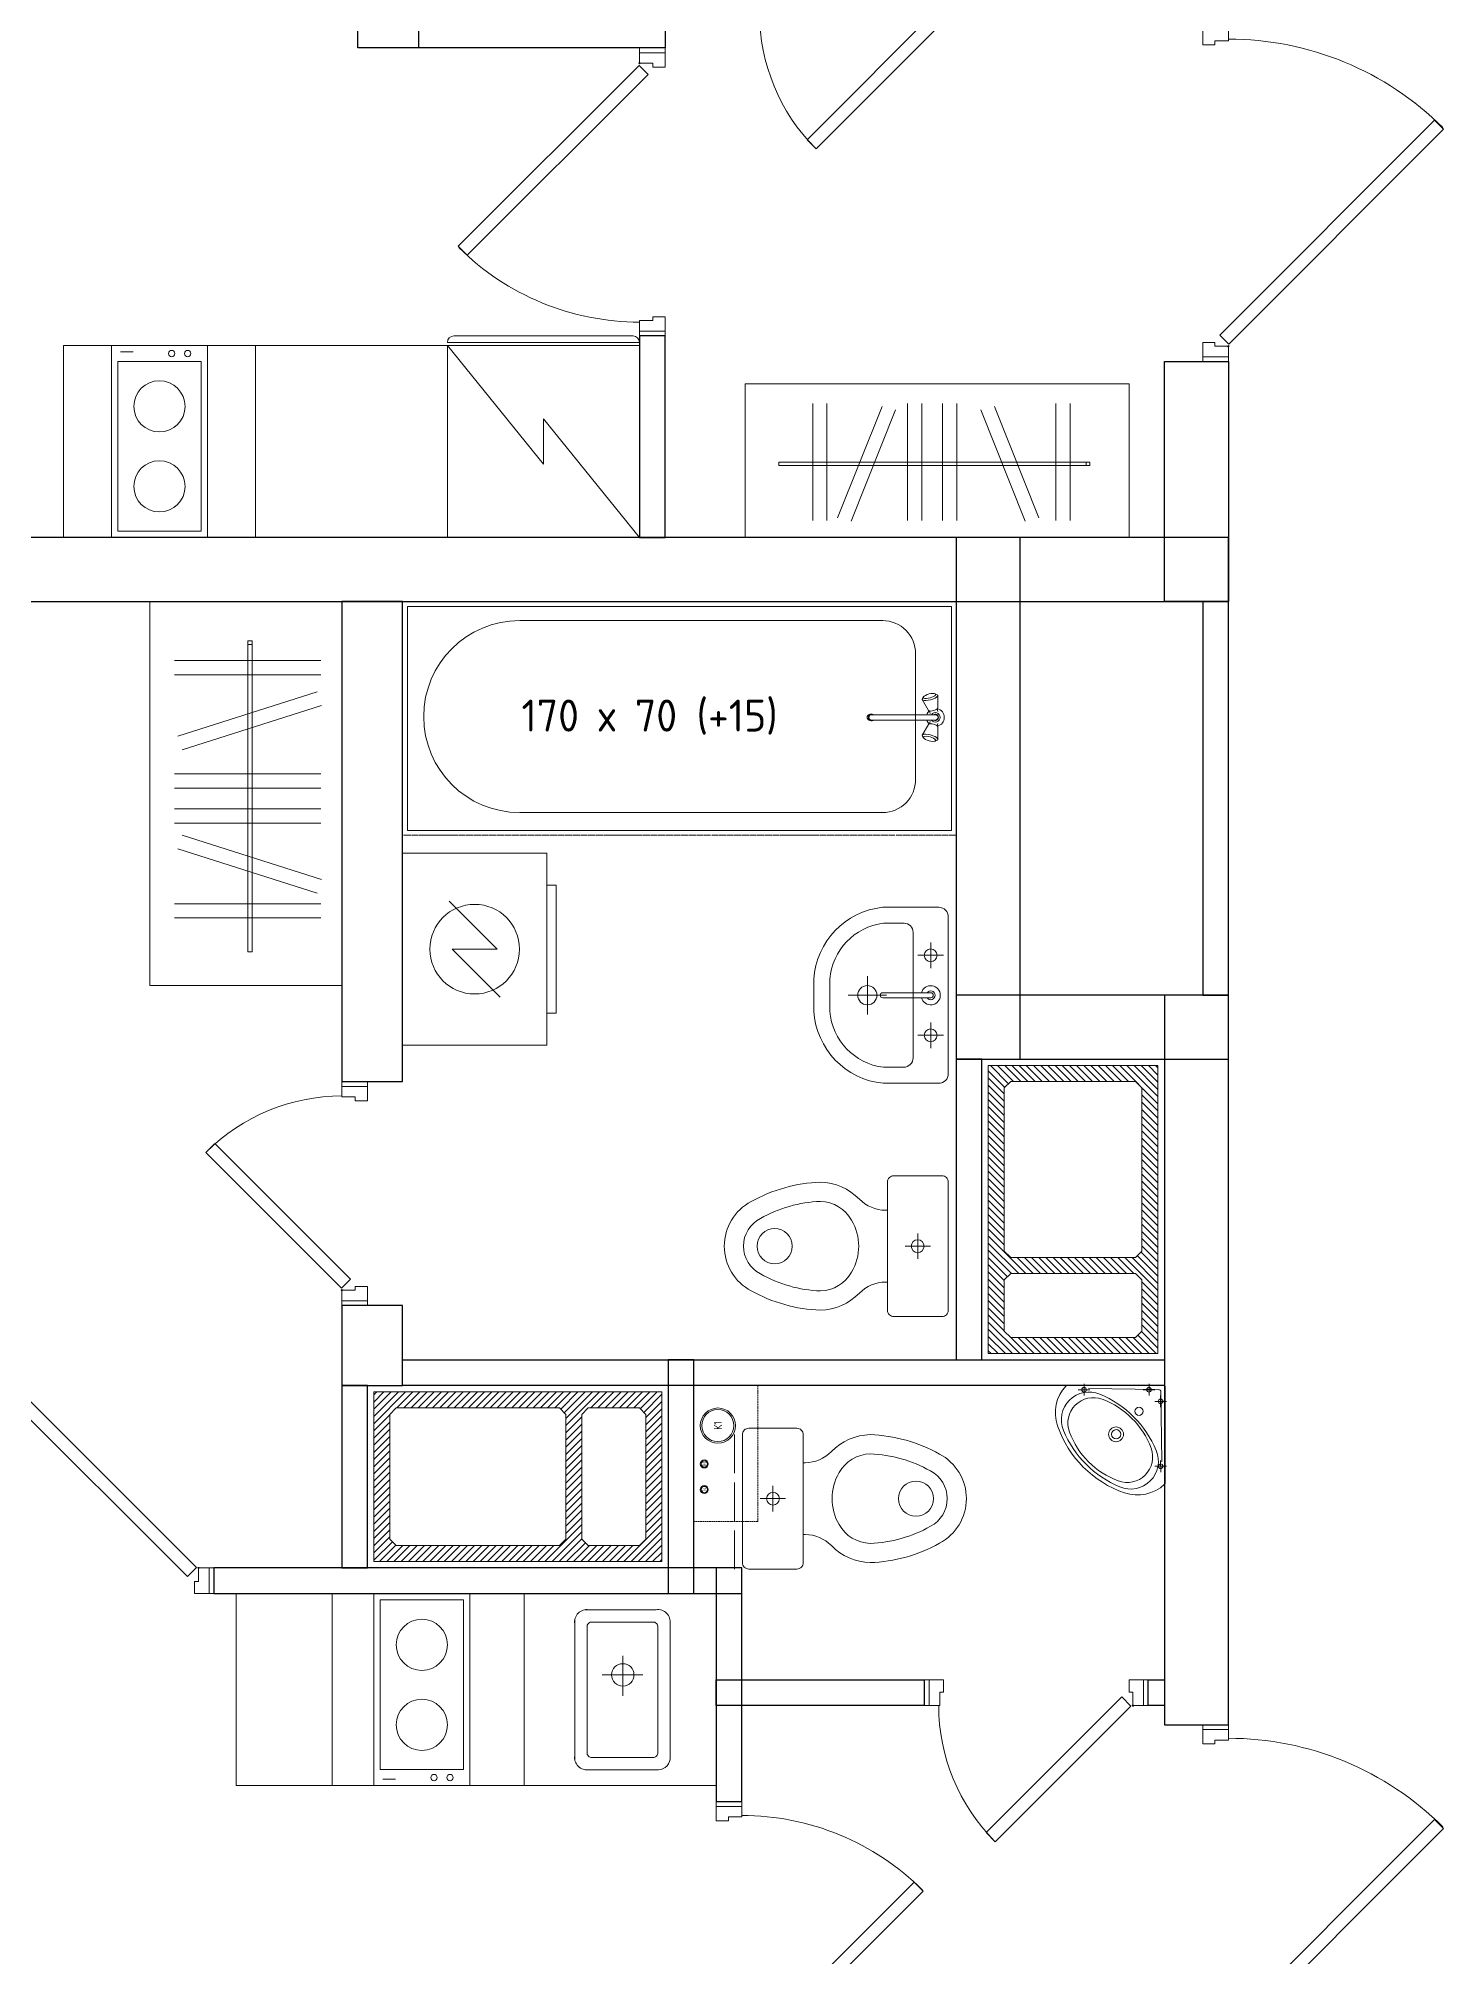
# Model space of a CAD drawing. Header units: millimetres. Extents: x 0 to 145404, y 0 to 194550.
# Drawn here: x 34607 to 38998, y 69912 to 75906 of the extents above; entities that cross this region are included whole.
import ezdxf
from ezdxf.enums import TextEntityAlignment as Align

# ---------------------------------------------------------------- set-up
doc = ezdxf.new("R2010")
doc.units = ezdxf.units.MM
for name, pattern in [('200_ШТРИХ', [320, 200, -120]), ('ACAD_ISO02W100', [15, 12, -3]), ('DASHED', [7, 5, -2, 0]), ('ГОСТ 2.303 5', [24, 20, -1.5, 1, -1.5])]:
    doc.linetypes.add(name, pattern=pattern)
for name, color, linetype, lineweight in [('АР - Вентблок', 36, 'Continuous', 9), ('АР - ВК', 126, 'Continuous', 13), ('АР - Двери', 126, 'Continuous', 9), ('АР - Монолит', 56, 'Continuous', 30), ('АР - Обор. - Холодильник', 42, 'Continuous', 9), ('АР - Оборуд', 252, 'Continuous', 0), ('АР - Перегородки 190', 54, 'Continuous', 30), ('АР - Перегородки 80', 32, 'Continuous', 30), ('АР - Сантехника', 150, 'Continuous', 9)]:
    doc.layers.add(name, color=color, linetype=linetype, lineweight=lineweight)
doc.layers.add('АР - мебель', color=7, linetype='Continuous', lineweight=9, true_color=0x787878)
doc.styles.add('GOST 2.304', font='CS_Gost2304.shx', dxfattribs={"oblique": 15})
doc.styles.add('GOST-2.304_Type-B', font='GOST Common.ttf')
doc.styles.add('ГОСТ 2.304', font='CS_Gost2304.shx')

# ---------------------------------------------------------------- blocks, each defined once
blk = doc.blocks.new('*U72')
at = {"ltscale": 100}
for p, q in [((-685, -37.5), (-685, 42.5)), ((-685, 42.5), (-640, 42.5)), ((-640, 4.5), (-652, 4.5)), ((-652, 4.5), (-652, -37.5)), ((-640, 42.5), (-640, 4.5)), ((-15, 42.5), (-60, 42.5)), ((-60, 42.5), (-60, 4.5)), ((-60, 4.5), (-48, 4.5)), ((-48, 4.5), (-48, -35.5)), ((-15, -37.5), (-15, 42.5)), ((-652, -37.5), (-685, -37.5)), ((-46, -37.5), (-15, -37.5))]:
    blk.add_line(p, q, dxfattribs=at)
for points in [[(-685, 42.5), (-700, 42.5), (-700, -37.5), (-685, -37.5)], [(-15, 42.5), (0, 42.5), (0, -37.5), (-15, -37.5)], [(-54.4, -38.9), (-82.7, -10.6), (-506.5, -434.5), (-478.3, -462.8)]]:
    blk.add_lwpolyline(points, close=True, dxfattribs=at)
blk.add_circle((-48, -37.5), 2, dxfattribs=at)
blk.add_arc((-55, -37.5), 600, 180, 224.86495, dxfattribs=at)
blk = doc.blocks.new('Умывальник_550х420')
at = {"color": 0, "ltscale": 50}
for points in [[(55, -274.6), (230.3, -274.6, 0.365452), (445, -50.5), (445, 50.2, 0.368387), (228.9, 275.4), (55, 275.4, 0.412588), (25, 245.3), (25, -244.5, 0.412222)], [(163, -224.6), (228, -224.6, 0.357073), (395, -49.7), (395, 50.3, 0.35647), (228, 225.4), (165, 225.4, 0.411711), (135, 195.3), (135, -196.4, 0.420441)], [(80, 8.3), (230, 8.3, -1), (230, -7.7), (80, -7.7, -1)]]:
    blk.add_lwpolyline(points, format="xyb", close=True, dxfattribs=at)
for points in [[(120, 125.3), (40, 125.3)], [(80, 165.3), (80, 85.3)], [(278, 60.2), (278, -59.8)], [(338, 0.2), (218, 0.2)], [(80, -84.7), (80, -164.7)], [(120, -124.7), (40, -124.7)]]:
    blk.add_lwpolyline(points, dxfattribs=at)
for centre, radius in [((80, 125.3), 20), ((278, 0.2), 30), ((80, -124.7), 20)]:
    blk.add_circle(centre, radius, dxfattribs=at)
for radius, start, end in [(30, 15.46601, 344.53399), (14, 34.8499, 325.1501)]:
    blk.add_arc((80, 0.3), radius, start, end, dxfattribs=at)
at = {"layer": 'Defpoints', "linetype": 'ACAD_ISO02W100', "lineweight": -2, "ltscale": 10}
blk.add_lwpolyline([(0, 275.3), (0, -274.7)], dxfattribs=at)
at = {"layer": 'АР - Сантехника', "linetype": 'ACAD_ISO02W100', "ltscale": 10, "style": 'GOST 2.304', "width": 0.7}
blk.add_attdef('NAME', text='', height=250, dxfattribs=at).set_placement((278, 0.2, 0), align=Align.MIDDLE_CENTER)
blk = doc.blocks.new('Унитаз_700х440')
at = {"color": 0, "ltscale": 50}
for points in [[(195, -220), (45, -220, -0.414601), (25, -200), (25, 200, -0.414214), (45, 220), (195, 220, -0.414214), (215, 200), (215, -200, -0.414487)], [(327.1, 81.1, -0.261097), (424.4, 140, -0.11879), (612.3, 86.6, -0.608687), (612.3, -86.6, -0.11879), (424.4, -140, -0.261097), (327.1, -81.1, -0.27207)]]:
    blk.add_lwpolyline(points, format="xyb", close=True, dxfattribs=at)
blk.add_lwpolyline([(215, 112.3), (220.9, 112.3, 0.202167), (303, 147, -0.194798), (424.5, 200, -0.119349), (640.7, 139.4, -0.604544), (640.7, -139.4, -0.119349), (424.5, -200, -0.194798), (303, -147, 0.202167), (220.9, -112.3), (215, -112.3)], format="xyb", dxfattribs=at)
for points in [[(120.6, -40), (120.6, 40)], [(159.4, 0), (80.6, 0)]]:
    blk.add_lwpolyline(points, dxfattribs=at)
for centre, radius in [((120.6, 0), 20), ((567.6, 0), 55)]:
    blk.add_circle(centre, radius, dxfattribs=at)
at = {"layer": 'Defpoints', "linetype": 'ACAD_ISO02W100', "lineweight": -2, "ltscale": 10}
blk.add_lwpolyline([(0, -220), (0, 220)], dxfattribs=at)
blk = doc.blocks.new('*U78')
at = {"ltscale": 100}
for p, q in [((15, 37.5), (15, -42.5)), ((46, 37.5), (15, 37.5)), ((48, -4.5), (48, 35.5)), ((652, -4.5), (652, 37.5)), ((652, 37.5), (685, 37.5)), ((685, 37.5), (685, -42.5)), ((15, -42.5), (60, -42.5)), ((60, -4.5), (48, -4.5)), ((60, -42.5), (60, -4.5)), ((640, -42.5), (640, -4.5)), ((640, -4.5), (652, -4.5)), ((685, -42.5), (640, -42.5))]:
    blk.add_line(p, q, dxfattribs=at)
for points in [[(54.4, 38.9), (82.7, 10.6), (506.5, 434.5), (478.3, 462.8)], [(15, -42.5), (0, -42.5), (0, 37.5), (15, 37.5)], [(685, -42.5), (700, -42.5), (700, 37.5), (685, 37.5)]]:
    blk.add_lwpolyline(points, close=True, dxfattribs=at)
blk.add_circle((48, 37.5), 2, dxfattribs=at)
blk.add_arc((55, 37.5), 600, 0, 44.86495, dxfattribs=at)
blk = doc.blocks.new('Ш03 600х1200')
for p, q in [((0, 600), (-1200, 600)), ((-1200, 0), (-1200, 600)), ((0, 0), (0, 600)), ((-988.5, 66), (-988.5, 522.9)), ((-944.2, 66), (-944.2, 522.9)), ((-911.1, 76.8), (-772.2, 512)), ((-868.9, 63.3), (-730, 498.6)), ((-692.1, 66), (-692.1, 522.9)), ((-647.8, 66), (-647.8, 522.9)), ((-583, 66), (-583, 522.9)), ((-538.7, 66), (-538.7, 522.9)), ((-324.4, 63.3), (-463.3, 498.6)), ((-282.2, 76.8), (-421.1, 512)), ((-228.6, 66), (-228.6, 522.9)), ((-184.3, 66), (-184.3, 522.9)), ((-123, 293.3), (-1094.4, 293.3)), ((-1094.4, 293.3), (-1094.4, 280.4)), ((-1094.4, 280.4), (-123, 280.4)), ((-134.5, 293.3), (-228.9, 293.3)), ((-228.9, 293.3), (-228.9, 280.4)), ((-228.9, 280.4), (-134.5, 280.4)), ((-134.5, 280.4), (-134.5, 293.3)), ((-123, 280.4), (-123, 293.3)), ((0, 0), (-1200, 0))]:
    blk.add_line(p, q)
blk = doc.blocks.new('П23_300х600')
for p, q in [((-150, 0), (-150, 600)), ((-150, 600), (150, 600)), ((150, 600), (150, 0)), ((130, 580), (-130, 580)), ((-130, 580), (-130, 50)), ((130, 50), (130, 580)), ((150, 0), (-150, 0)), ((-130, 50), (130, 50))]:
    blk.add_line(p, q)
at = {"ltscale": 5}
blk.add_line((-81.9, 20), (-121.9, 20), dxfattribs=at)
for centre in [(0, 440), (0, 190)]:
    blk.add_circle(centre, 80)
for centre in [(38.1, 25), (88.1, 25)]:
    blk.add_circle(centre, 10, dxfattribs=at)
blk = doc.blocks.new('мойка 400')
at = {"ltscale": 10}
for p, q in [((-317.2, -50.4), (-96, -50.4)), ((-350.2, -517.4), (-350.2, -83.4)), ((-311.8, -102.9), (-311.8, -498)), ((-104.7, -88.8), (-297.8, -88.8)), ((-90.6, -498), (-90.6, -102.9)), ((-52.2, -94.2), (-52.2, -517.4)), ((-200.1, -319.1), (-200.1, -194)), ((-264.4, -254), (-136.9, -254)), ((-297.8, -512.1), (-106.7, -512.1)), ((-96, -550.4), (-317.2, -550.4))]:
    blk.add_line(p, q, dxfattribs=at)
blk.add_circle((-200.1, -254), 35, dxfattribs=at)
for centre, radius, start, end in [((-311.8, -88.8), 38.8, 82.01368, 187.98632), ((-90.6, -88.8), 38.8, 352.01368, 97.98632), ((-296.8, -103.9), 15.1, 86.18902, 183.81098), ((-105.7, -103.9), 15.1, 356.18902, 93.81098), ((-311.8, -512.1), 38.8, 172.01368, 277.98632), ((-296.8, -497), 15.1, 176.18902, 273.81098), ((-105.7, -497), 15.1, 266.18902, 3.81098), ((-90.6, -512.1), 38.8, 262.01368, 352.01368)]:
    blk.add_arc(centre, radius, start, end, dxfattribs=at)
blk = doc.blocks.new('*U83')
at = {"ltscale": 100}
for p, q in [((15, -37.5), (15, 42.5)), ((15, 42.5), (60, 42.5)), ((60, 4.5), (48, 4.5)), ((48, 4.5), (48, -35.5)), ((60, 42.5), (60, 4.5)), ((1035, 42.5), (990, 42.5)), ((990, 42.5), (990, 4.5)), ((990, 4.5), (1002, 4.5)), ((1002, 4.5), (1002, -37.5)), ((1035, -37.5), (1035, 42.5)), ((46, -37.5), (15, -37.5)), ((1002, -37.5), (1035, -37.5))]:
    blk.add_line(p, q, dxfattribs=at)
for points in [[(15, 42.5), (0, 42.5), (0, -37.5), (15, -37.5)], [(1035, 42.5), (1050, 42.5), (1050, -37.5), (1035, -37.5)], [(54.4, -38.9), (82.7, -10.6), (754, -682), (725.8, -710.3)]]:
    blk.add_lwpolyline(points, close=True, dxfattribs=at)
blk.add_circle((48, -37.5), 2, dxfattribs=at)
blk.add_arc((57.9, -37.5), 950, 315.13505, 0, dxfattribs=at)
blk = doc.blocks.new('*U84')
at = {"ltscale": 100}
for p, q in [((15, 37.5), (15, -42.5)), ((46, 37.5), (15, 37.5)), ((48, -4.5), (48, 35.5)), ((852, -4.5), (852, 37.5)), ((852, 37.5), (885, 37.5)), ((885, 37.5), (885, -42.5)), ((15, -42.5), (60, -42.5)), ((60, -4.5), (48, -4.5)), ((60, -42.5), (60, -4.5)), ((840, -42.5), (840, -4.5)), ((840, -4.5), (852, -4.5)), ((885, -42.5), (840, -42.5))]:
    blk.add_line(p, q, dxfattribs=at)
for points in [[(54.4, 38.9), (82.7, 10.6), (648, 575.9), (619.7, 604.2)], [(15, -42.5), (0, -42.5), (0, 37.5), (15, 37.5)], [(885, -42.5), (900, -42.5), (900, 37.5), (885, 37.5)]]:
    blk.add_lwpolyline(points, close=True, dxfattribs=at)
blk.add_circle((48, 37.5), 2, dxfattribs=at)
blk.add_arc((56.7, 37.5), 800, 0, 44.86495, dxfattribs=at)
blk = doc.blocks.new('Стояк ВК')
at = {"layer": 'АР - ВК', "color": 46, "linetype": 'DASHED'}
blk.add_lwpolyline([(0, 200), (425, 200), (425, 0), (0, 0)], close=True, dxfattribs=at)
at = {"layer": 'АР - ВК', "color": 1, "ltscale": 100}
for radius in [12.5, 10]:
    blk.add_circle((100, 167.5), radius, dxfattribs=at)
at = {"layer": 'АР - ВК', "color": 5, "ltscale": 100}
for radius in [12.5, 10]:
    blk.add_circle((180, 167.5), radius, dxfattribs=at)
at = {"layer": 'АР - ВК', "color": 46, "ltscale": 100}
for radius in [55, 50]:
    blk.add_circle((300, 125), radius, dxfattribs=at)
at = {"layer": 'АР - ВК', "color": 1, "ltscale": 100, "style": 'ГОСТ 2.304'}
blk.add_text('Т4', height=10, dxfattribs=at).set_placement((100, 167.5), align=Align.MIDDLE_CENTER)
at = {"layer": 'АР - ВК', "color": 5, "ltscale": 100, "style": 'ГОСТ 2.304'}
blk.add_text('В1', height=10, dxfattribs=at).set_placement((180, 167.5), align=Align.MIDDLE_CENTER)
at = {"layer": 'АР - ВК', "color": 46, "ltscale": 100, "style": 'ГОСТ 2.304'}
blk.add_text('К1', height=25, dxfattribs=at).set_placement((300, 125), align=Align.MIDDLE_CENTER)
blk = doc.blocks.new('Стиральная_машинка_600х450')
at = {"color": 0, "linetype": 'ByBlock', "lineweight": -2, "ltscale": 50}
for points in [[(40, -40), (40, -640), (490, -640), (490, -40)], [(520, -540), (490, -540), (490, -140), (520, -140)]]:
    blk.add_lwpolyline(points, close=True, dxfattribs=at)
blk.add_lwpolyline([(344.3, -490), (194.3, -340), (335.7, -340), (185.7, -190)], dxfattribs=at)
blk.add_circle((265, -340), 140, dxfattribs=at)
blk = doc.blocks.new('Вентблок 900 х 530')
at = {"layer": 'АР - Вентблок', "lineweight": 5}
h = blk.add_hatch(dxfattribs=at)
h.set_pattern_fill('ANSI31', color=256, scale=5)
h.set_pattern_definition([(45, (-3927617.913, -709139.574), (-11.22532015, 11.22532015), [])])
h.paths.add_polyline_path([(-20, 920), (-550, 920), (-550, 20), (-20, 20)])
h.paths.add_polyline_path([(-480, 670), (-500, 690), (-500, 850), (-480, 870), (-90, 870), (-70, 850), (-70, 690), (-90, 670)], flags=16)
h.paths.add_polyline_path([(-90, 620), (-70, 600), (-70, 90), (-90, 70), (-480, 70), (-500, 90), (-500, 600), (-480, 620)], flags=16)
at = {"layer": 'АР - Вентблок', "linetype": '200_ШТРИХ', "lineweight": 5, "ltscale": 0.1}
blk.add_lwpolyline([(-570, 0), (-570, 940), (0, 940), (0, 0)], close=True, dxfattribs=at)
at = {"layer": 'АР - Вентблок', "linetype": 'ByBlock'}
for points in [[(-550, 20), (-550, 920), (-20, 920), (-20, 20)], [(-500, 690), (-500, 850), (-480, 870), (-90, 870), (-70, 850), (-70, 690), (-90, 670), (-480, 670)], [(-500, 90), (-500, 600), (-480, 620), (-90, 620), (-70, 600), (-70, 90), (-90, 70), (-480, 70)]]:
    blk.add_lwpolyline(points, close=True, dxfattribs=at)
blk = doc.blocks.new('*U73')
at = {"ltscale": 100}
for p, q in [((-885, -37.5), (-885, 42.5)), ((-885, 42.5), (-840, 42.5)), ((-840, 4.5), (-852, 4.5)), ((-852, 4.5), (-852, -37.5)), ((-840, 42.5), (-840, 4.5)), ((-15, 42.5), (-60, 42.5)), ((-60, 42.5), (-60, 4.5)), ((-60, 4.5), (-48, 4.5)), ((-48, 4.5), (-48, -35.5)), ((-15, -37.5), (-15, 42.5)), ((-852, -37.5), (-885, -37.5)), ((-46, -37.5), (-15, -37.5))]:
    blk.add_line(p, q, dxfattribs=at)
for points in [[(-885, 42.5), (-900, 42.5), (-900, -37.5), (-885, -37.5)], [(-15, 42.5), (0, 42.5), (0, -37.5), (-15, -37.5)], [(-54.4, -38.9), (-82.7, -10.6), (-648, -575.9), (-619.7, -604.2)]]:
    blk.add_lwpolyline(points, close=True, dxfattribs=at)
blk.add_circle((-48, -37.5), 2, dxfattribs=at)
blk.add_arc((-56.7, -37.5), 800, 180, 224.86495, dxfattribs=at)
blk = doc.blocks.new('s_11')
at = {"color": 0, "lineweight": 0}
for p, q in [((-2.8, 5.7), (-3.1, 302.9)), ((-2.8, 5.7), (-3.1, 302.9)), ((-6.7, 252.1), (29.6, 252.1)), ((11.5, 234), (11.4, 270.2)), ((10.9, 19.3), (7.9, 238.3)), ((11.7, 31.1), (11.6, 67.3)), ((-6.5, 49.2), (29.8, 49.2)), ((237.1, 9.4), (18, 12.2)), ((29.8, 13), (66, 13)), ((47.9, -5.2), (47.9, 31.1)), ((232.7, 13), (268.9, 13)), ((250.8, -5.2), (250.8, 31.1)), ((301.6, -1.5), (4.5, -1.5)), ((301.6, -1.5), (4.5, -1.5))]:
    blk.add_line(p, q, dxfattribs=at)
at = {"color": 0, "lineweight": 0, "extrusion": (0, 0, -1)}
for centre, major_axis, start_param, end_param in [((4.2, 302.9), (-5.13, 5.12), -0.785398, 0.025884), ((4.2, 302.9), (-5.13, 5.12), -0.785398, 0.025884), ((84.1, 218.8), (-87.2, 87.1), 0.025883, 1.117399), ((84.1, 218.8), (-87.2, 87.1), 0.025883, 1.117399), ((105.4, 236.4), (-61.5, 61.5), -1.180146, 1.180146), ((116.1, 223.2), (-56.4, 56.4), -1.140724, 1.140724), ((14.2, 15.4), (-239.5, 239.2), 1.117399, 2.024193), ((14.2, 15.4), (-239.5, 239.2), 1.117399, 2.024193), ((13.2, 14.4), (-231.7, 231.5), 1.180146, 1.961447), ((11.5, 252.1), (-5.13, 5.12), 3.141593, 9.424778), ((54, 55.3), (-183.1, 183), 1.140724, 2.000869), ((327.3, 328.9), (-231.7, 231.5), 4.321738, 5.10304), ((283.9, 285.4), (-183.1, 183), 4.282316, 5.142462), ((150.8, 152.2), (-16.4, 16.4), 3.141593, 9.424778), ((150.8, 152.2), (-10.3, 10.2), 3.141593, 9.424778), ((221.8, 117.6), (-56.4, 56.4), 2.000869, 4.282316), ((235, 106.9), (-61.5, 61.5), 1.961447, 4.321738), ((217.5, 85.5), (-87.2, 87.1), 2.024193, 3.11571), ((217.5, 85.5), (-87.2, 87.1), 2.024193, 3.11571), ((79.1, 80.4), (-8.98, 8.97), 3.141593, 9.424778), ((4.5, 5.7), (-5.13, 5.12), 3.926991, 5.497787), ((4.5, 5.7), (-5.13, 5.12), 3.926991, 5.497787), ((11.7, 49.2), (-5.13, 5.12), 3.141593, 9.424778), ((18.1, 19.4), (-5.13, 5.12), 3.939487, 5.485291), ((47.9, 13), (-5.13, 5.12), 3.141593, 9.424778), ((250.8, 13), (-5.13, 5.12), 3.141593, 9.424778), ((301.6, 5.7), (-5.13, 5.12), 3.115708, 3.926991), ((301.6, 5.7), (-5.13, 5.12), 3.115708, 3.926991)]:
    blk.add_ellipse(centre, major_axis=major_axis, ratio=0.999043, start_param=start_param, end_param=end_param, dxfattribs=at)
blk = doc.blocks.new('Ванна 170х70 (+15)')
at = {"layer": 'АР - Сантехника'}
for p, q in [((15, 15), (15, 1715)), ((15, 1715), (715, 1715)), ((715, 1715), (715, 15)), ((715, 1715), (715, 1715)), ((287.1, 1661.1), (286.9, 1656.5)), ((286.9, 1656.5), (287.5, 1650.9)), ((288.1, 1664.3), (287.1, 1661.1)), ((287.5, 1650.9), (288.8, 1644.8)), ((291, 1670), (288.1, 1664.3)), ((289.6, 1665.8), (288.1, 1664.3)), ((288.8, 1644.8), (290.7, 1638.9)), ((291.7, 1665.3), (289.6, 1665.8)), ((290.7, 1638.9), (293, 1633.8)), ((292.9, 1671.8), (291, 1670)), ((294.1, 1663), (291.7, 1665.3)), ((332.3, 1672), (292.9, 1671.8)), ((295.6, 1671.2), (292.9, 1671.8)), ((293, 1633.8), (295.5, 1629.9)), ((296.6, 1659.1), (294.1, 1663)), ((295.5, 1629.9), (297.9, 1627.6)), ((298.6, 1668.4), (295.6, 1671.2)), ((298.9, 1653.9), (296.6, 1659.1)), ((297.9, 1627.6), (300, 1627.1)), ((303.3, 1624.1), (297.9, 1627.6)), ((301.6, 1663.5), (298.6, 1668.4)), ((300.8, 1648), (298.9, 1653.9)), ((300, 1627.1), (301.6, 1628.6)), ((302.1, 1642), (300.8, 1648)), ((304.5, 1657), (301.6, 1663.5)), ((301.6, 1628.6), (302.5, 1631.7)), ((302.7, 1636.4), (302.1, 1642)), ((302.5, 1631.7), (302.7, 1636.4)), ((303.3, 1624.1), (305.9, 1623.5)), ((306.9, 1649.7), (304.5, 1657)), ((340, 1643), (305.9, 1623.5)), ((305.9, 1623.5), (307.9, 1625.3)), ((308.5, 1642.1), (306.9, 1649.7)), ((307.9, 1625.3), (309, 1629.3)), ((309.3, 1635.1), (308.5, 1642.1)), ((309, 1629.3), (309.3, 1635.1)), ((333.8, 1671.7), (332.3, 1672)), ((335.6, 1669.9), (333.8, 1671.7)), ((337.5, 1667), (335.6, 1669.9)), ((343.2, 1671.8), (335.7, 1669.8)), ((339.2, 1663.1), (337.5, 1667)), ((340.6, 1658.7), (339.2, 1663.1)), ((340, 1643), (341.2, 1644.1)), ((341.6, 1654.2), (340.6, 1658.7)), ((341.2, 1644.1), (341.9, 1646.5)), ((342.1, 1650), (341.6, 1654.2)), ((341.9, 1646.5), (342.1, 1650)), ((349.4, 1648.6), (341.9, 1646.6)), ((353.2, 1637.8), (353.4, 1637.7)), ((353.4, 1664.4), (353.4, 1464.3)), ((370.4, 1664.4), (370.4, 1464.3)), ((370.4, 1637.7), (370.5, 1637.8)), ((374.4, 1648.6), (381.8, 1646.6)), ((380.6, 1671.8), (388, 1669.8)), ((382.1, 1654.2), (381.7, 1650)), ((381.7, 1650), (381.8, 1646.5)), ((381.8, 1646.5), (382.5, 1644.1)), ((383.1, 1658.7), (382.1, 1654.2)), ((382.5, 1644.1), (383.7, 1643)), ((384.5, 1663.1), (383.1, 1658.7)), ((383.7, 1643), (417.9, 1623.5)), ((386.3, 1667), (384.5, 1663.1)), ((388.1, 1669.9), (386.3, 1667)), ((389.9, 1671.7), (388.1, 1669.9)), ((391.5, 1672), (389.9, 1671.7)), ((391.5, 1672), (430.8, 1671.8)), ((415.3, 1642.1), (414.5, 1635.1)), ((414.5, 1635.1), (414.7, 1629.3)), ((414.7, 1629.3), (415.9, 1625.3)), ((416.9, 1649.7), (415.3, 1642.1)), ((415.9, 1625.3), (417.9, 1623.5)), ((419.3, 1657), (416.9, 1649.7)), ((417.9, 1623.5), (420.5, 1624.1)), ((422.1, 1663.5), (419.3, 1657)), ((420.5, 1624.1), (425.9, 1627.6)), ((421.7, 1642), (421.1, 1636.4)), ((421.1, 1636.4), (421.2, 1631.7)), ((421.2, 1631.7), (422.2, 1628.6)), ((423, 1648), (421.7, 1642)), ((425.2, 1668.4), (422.1, 1663.5)), ((422.2, 1628.6), (423.8, 1627.1)), ((424.9, 1653.9), (423, 1648)), ((423.8, 1627.1), (425.9, 1627.6)), ((427.2, 1659.1), (424.9, 1653.9)), ((428.2, 1671.2), (425.2, 1668.4)), ((425.9, 1627.6), (428.3, 1629.9)), ((429.6, 1663), (427.2, 1659.1)), ((430.8, 1671.8), (428.2, 1671.2)), ((428.3, 1629.9), (430.7, 1633.8)), ((432, 1665.3), (429.6, 1663)), ((430.7, 1633.8), (433, 1638.9)), ((432.8, 1670), (430.8, 1671.8)), ((434.1, 1665.8), (432, 1665.3)), ((432.8, 1670), (435.7, 1664.3)), ((433, 1638.9), (434.9, 1644.8)), ((435.7, 1664.3), (434.1, 1665.8)), ((434.9, 1644.8), (436.2, 1650.9)), ((436.6, 1661.1), (435.7, 1664.3)), ((436.2, 1650.9), (436.8, 1656.5)), ((436.8, 1656.5), (436.6, 1661.1)), ((558.2, 1602.4), (161.2, 1602.4)), ((59.4, 365.8), (59.4, 1499.9)), ((659.4, 1499.9), (659.4, 365.8)), ((715, 15), (15, 15)), ((15, 15), (15, 15))]:
    blk.add_line(p, q, dxfattribs=at)
at = {"layer": 'АР - Сантехника', "linetype": 'ГОСТ 2.303 5'}
blk.add_lwpolyline([(0, 1730), (730, 1730), (730, 0), (0, 0)], close=True, dxfattribs=at)
at = {"layer": 'АР - Сантехника'}
for points in [[(353.4, 1469.8), (352.6, 1468.7), (352, 1467.5), (351.6, 1466.2), (351.4, 1464.9), (351.4, 1463.6), (351.6, 1462.3), (352.1, 1461), (352.7, 1459.8), (353.5, 1458.7), (354.5, 1457.7), (355.6, 1456.9), (356.9, 1456.2), (358.2, 1455.6), (359.7, 1455.2), (361.1, 1455.1), (362.6, 1455.1), (364.1, 1455.2), (365.5, 1455.6), (366.9, 1456.2), (368.1, 1456.9), (369.3, 1457.7), (370.2, 1458.7), (371.1, 1459.8), (371.7, 1461), (372.1, 1462.3), (372.3, 1463.6), (372.4, 1464.9), (372.2, 1466.2), (371.8, 1467.5), (371.2, 1468.7), (370.4, 1469.8)], [(353.4, 1464.3), (353.5, 1463.1), (353.8, 1462), (354.3, 1460.9), (355, 1459.9), (355.9, 1459), (356.9, 1458.2), (358, 1457.6), (359.3, 1457.2), (360.5, 1456.9), (361.9, 1456.8), (363.2, 1456.9), (364.5, 1457.2), (365.7, 1457.6), (366.9, 1458.2), (367.9, 1459), (368.8, 1459.9), (369.5, 1460.9), (370, 1462), (370.3, 1463.1), (370.4, 1464.3)], [(353.4, 1458.9), (353.5, 1457.7), (353.8, 1456.5), (354.3, 1455.4), (355, 1454.4), (355.9, 1453.5), (356.9, 1452.7), (358, 1452.1), (359.3, 1451.7), (360.5, 1451.4), (361.9, 1451.3), (363.2, 1451.4), (364.5, 1451.7), (365.7, 1452.1), (366.9, 1452.7), (367.9, 1453.5), (368.8, 1454.4), (369.5, 1455.4), (370, 1456.5), (370.3, 1457.7), (370.4, 1458.9)]]:
    blk.add_lwpolyline(points, dxfattribs=at)
for centre, radius, start, end in [((361.9, 1664.4), 28, 13.41646, 166.58354), ((361.9, 1664.4), 15, 304.51811, 235.48189), ((361.9, 1664.4), 28, 223.41646, 252.32776), ((361.9, 1664.4), 10, 328.21167, 211.78833), ((361.9, 1664.4), 8.5, 0, 180), ((361.9, 1664.4), 28, 287.67224, 316.58354), ((161.9, 1499.9), 102.5, 89.24097, 179.99927), ((556.9, 1499.9), 102.5, 359.99991, 90.75903), ((359.4, 365.8), 300, 180, 0)]:
    blk.add_arc(centre, radius, start, end, dxfattribs=at)
at = {"layer": 'АР - Сантехника', "linetype": 'Continuous', "style": 'GOST-2.304_Type-B'}
blk.add_text('170 х 70 (+15)', height=100, rotation=90, dxfattribs=at).set_placement((356.2, 771.5), align=Align.MIDDLE_CENTER)
blk = doc.blocks.new('Квартира 1К 5450 тип 8')
at = {"layer": 'АР - Монолит'}
for points in [[(-6750, 5650), (-6750, 5450), (0, 5450), (0, 5650)], [(-850, 4020), (-650, 4020), (-650, 5650), (-850, 5650)], [(-850, 4220), (-850, 4020), (0, 4020), (0, 4220)], [(-200, 1940), (0, 1940), (0, 4220), (-200, 4220)]]:
    blk.add_lwpolyline(points, close=True, dxfattribs=at)
at = {"layer": 'АР - Оборуд'}
for points in [[(-2800, 2350), (-2800, 1750), (-3100, 1750), (-3100, 2350)], [(-2200, 2350), (-2200, 1750), (-2800, 1750), (-2800, 2350)], [(-1600, 2350), (-1600, 1750), (-2200, 1750), (-2200, 2350)]]:
    blk.add_lwpolyline(points, close=True, dxfattribs=at)
at = {"layer": 'АР - Перегородки 190'}
for points in [[(-2770, 5450), (-2770, 3950), (-2580, 3950), (-2580, 5450)], [(-2770, 3250), (-2770, 3000), (-2580, 3000), (-2580, 3250)]]:
    blk.add_lwpolyline(points, close=True, dxfattribs=at)
at = {"layer": 'АР - Перегородки 80'}
for points in [[(0, 4220), (0, 5450), (-80, 5450), (-80, 4220)], [(-770, 3080), (-770, 4020), (-850, 4020), (-850, 3080)], [(-200, 3080), (-200, 3000), (-2580, 3000), (-2580, 3080)], [(-1670, 2350), (-1670, 3080), (-1750, 3080), (-1750, 2350)], [(-2690, 2430), (-2690, 3000), (-2770, 3000), (-2770, 2430)], [(-3170, 2430), (-3170, 2350), (-1520, 2350), (-1520, 2430)], [(-1520, 1700), (-1520, 2430), (-1600, 2430), (-1600, 1700)], [(-950, 2080), (-950, 2000), (-1600, 2000), (-1600, 2080)], [(-200, 2080), (-200, 2000), (-250, 2000), (-250, 2080)]]:
    blk.add_lwpolyline(points, close=True, dxfattribs=at)
at = {"rotation": 270}
blk.add_blockref('Ванна 170х70 (+15)', (-2580, 5450), dxfattribs=at)
at = {"layer": 'АР - Вентблок', "xscale": -1}
for p, rotation in [((-200, 4020), 180), ((-2690, 3000), 270)]:
    blk.add_blockref('Вентблок 900 х 530', p, dxfattribs=dict(at, rotation=rotation))
at = {"layer": 'АР - ВК', "rotation": 89.99999999999999}
blk.add_blockref('Стояк ВК', (-1470, 2575), dxfattribs=at)
at = {"layer": 'АР - Двери'}
for name, p, rotation in [('*U72', (-2732.5, 3250), 270), ('*U78', (-250, 2037.5), 180), ('*U83', (-37.5, 890), 89.99999999999999)]:
    blk.add_blockref(name, p, dxfattribs=dict(at, rotation=rotation))
at = {"layer": 'АР - Двери', "xscale": -1}
blk.add_blockref('*U84', (-3170, 2392.5), dxfattribs=at)
at = {"layer": 'АР - Двери', "xscale": -1, "rotation": 90}
blk.add_blockref('*U73', (-1557.5, 800), dxfattribs=at)
at = {"layer": 'АР - мебель', "rotation": 89.99999999999999}
blk.add_blockref('Ш03 600х1200', (-2770, 5450), dxfattribs=at)
at = {"layer": 'АР - Оборуд', "rotation": 359.9999999996117}
blk.add_blockref('П23_300х600', (-2520, 1750), dxfattribs=at)
at = {"layer": 'АР - Оборуд'}
blk.add_blockref('мойка 400', (-1692.1, 2350), dxfattribs=at)
at = {"layer": 'АР - Сантехника'}
for name, p in [('Стиральная_машинка_600х450', (-2620, 4703.9)), ('Унитаз_700х440', (-1543.4, 2646.8))]:
    blk.add_blockref(name, p, dxfattribs=at)
at = {"layer": 'АР - Сантехника', "rotation": 180}
for name, p in [('Умывальник_550х420', (-850, 4220)), ('Унитаз_700х440', (-850, 3435.7)), ('s_11', (-200, 3000))]:
    blk.add_blockref(name, p, dxfattribs=at)
blk = doc.blocks.new('*U213')
at = {"ltscale": 100}
for p, q in [((15, -37.5), (15, 42.5)), ((15, 42.5), (60, 42.5)), ((60, 4.5), (48, 4.5)), ((48, 4.5), (48, -35.5)), ((60, 42.5), (60, 4.5)), ((885, 42.5), (840, 42.5)), ((840, 42.5), (840, 4.5)), ((840, 4.5), (852, 4.5)), ((852, 4.5), (852, -37.5)), ((885, -37.5), (885, 42.5)), ((46, -37.5), (15, -37.5)), ((852, -37.5), (885, -37.5))]:
    blk.add_line(p, q, dxfattribs=at)
for points in [[(15, 42.5), (0, 42.5), (0, -37.5), (15, -37.5)], [(885, 42.5), (900, 42.5), (900, -37.5), (885, -37.5)], [(54.4, -38.9), (82.7, -10.6), (648, -575.9), (619.7, -604.2)]]:
    blk.add_lwpolyline(points, close=True, dxfattribs=at)
blk.add_circle((48, -37.5), 2, dxfattribs=at)
blk.add_arc((56.7, -37.5), 800, 315.13505, 0, dxfattribs=at)
blk = doc.blocks.new('*U209')
at = {"ltscale": 100}
for p, q in [((15, -37.5), (15, 42.5)), ((15, 42.5), (60, 42.5)), ((60, 4.5), (48, 4.5)), ((48, 4.5), (48, -35.5)), ((60, 42.5), (60, 4.5)), ((685, 42.5), (640, 42.5)), ((640, 42.5), (640, 4.5)), ((640, 4.5), (652, 4.5)), ((652, 4.5), (652, -37.5)), ((685, -37.5), (685, 42.5)), ((46, -37.5), (15, -37.5)), ((652, -37.5), (685, -37.5))]:
    blk.add_line(p, q, dxfattribs=at)
for points in [[(15, 42.5), (0, 42.5), (0, -37.5), (15, -37.5)], [(685, 42.5), (700, 42.5), (700, -37.5), (685, -37.5)], [(54.4, -38.9), (82.7, -10.6), (506.5, -434.5), (478.3, -462.8)]]:
    blk.add_lwpolyline(points, close=True, dxfattribs=at)
blk.add_circle((48, -37.5), 2, dxfattribs=at)
blk.add_arc((55, -37.5), 600, 315.13505, 0, dxfattribs=at)
blk = doc.blocks.new('*U218')
at = {"ltscale": 100}
for p, q in [((-1035, 37.5), (-1035, -42.5)), ((-1002, 37.5), (-1035, 37.5)), ((-1002, -4.5), (-1002, 37.5)), ((-48, -4.5), (-48, 35.5)), ((-46, 37.5), (-15, 37.5)), ((-15, 37.5), (-15, -42.5)), ((-1035, -42.5), (-990, -42.5)), ((-990, -4.5), (-1002, -4.5)), ((-990, -42.5), (-990, -4.5)), ((-60, -42.5), (-60, -4.5)), ((-60, -4.5), (-48, -4.5)), ((-15, -42.5), (-60, -42.5))]:
    blk.add_line(p, q, dxfattribs=at)
for points in [[(-54.4, 38.9), (-82.7, 10.6), (-754, 682), (-725.8, 710.3)], [(-1035, -42.5), (-1050, -42.5), (-1050, 37.5), (-1035, 37.5)], [(-15, -42.5), (0, -42.5), (0, 37.5), (-15, 37.5)]]:
    blk.add_lwpolyline(points, close=True, dxfattribs=at)
blk.add_circle((-48, 37.5), 2, dxfattribs=at)
blk.add_arc((-57.9, 37.5), 950, 135.13505, 180, dxfattribs=at)
blk = doc.blocks.new('холодильник')
at = {"layer": 'АР - Обор. - Холодильник'}
for p, q in [((0, 300), (0, -300)), ((600, 300), (0, 300)), ((600, -300), (600, 300)), ((610, 300), (610, -300)), ((610, 300), (610, 300)), ((630, -280), (630, 280)), ((0, -300), (600, -300)), ((610, -300), (610, -300))]:
    blk.add_line(p, q, dxfattribs=at)
blk.add_lwpolyline([(600, 300), (229.3, 0), (370.7, 0), (0, -300)], dxfattribs=at)
for centre, start, end in [((610, 280), 0, 90), ((610, -280), 270, 0)]:
    blk.add_arc(centre, 20, start, end, dxfattribs=at)
blk = doc.blocks.new('Квартира 1С 3450 тип 9-1')
at = {"layer": 'АР - Монолит'}
for points in [[(-200, 0), (-200, 750), (0, 750), (0, 0)], [(0, 0), (0, 200), (-6750, 200), (-6750, 0)]]:
    blk.add_lwpolyline(points, close=True, dxfattribs=at)
at = {"layer": 'АР - Оборуд'}
for points in [[(-3640, 200), (-3040, 200), (-3040, 800), (-3640, 800)], [(-3040, 200), (-2440, 200), (-2440, 800), (-3040, 800)]]:
    blk.add_lwpolyline(points, close=True, dxfattribs=at)
at = {"layer": 'АР - Перегородки 190'}
for points in [[(-2530, 1730), (-2720, 1730), (-2720, 2480), (-2530, 2480)], [(-2720, 1730), (-2720, 1920), (-1760, 1920), (-1760, 1730)]]:
    blk.add_lwpolyline(points, close=True, dxfattribs=at)
at = {"layer": 'АР - Перегородки 80'}
blk.add_lwpolyline([(-1760, 830), (-1840, 830), (-1840, 200), (-1760, 200)], close=True, dxfattribs=at)
at = {"layer": 'АР - Двери', "xscale": -1}
blk.add_blockref('*U209', (-810, 1877.5), dxfattribs=at)
at = {"layer": 'АР - Двери', "rotation": 270}
for name, p in [('*U218', (-37.5, 750)), ('*U213', (-1802.5, 1730))]:
    blk.add_blockref(name, p, dxfattribs=at)
at = {"layer": 'АР - мебель', "yscale": 0.8}
blk.add_blockref('Ш03 600х1200', (-310, 200.5), dxfattribs=at)
at = {"layer": 'АР - Оборуд', "xscale": -1, "rotation": 180}
blk.add_blockref('П23_300х600', (-3340, 800), dxfattribs=at)
at = {"layer": 'АР - Оборуд', "extrusion": (0, 0, -1), "xscale": -1, "zscale": -1, "rotation": 270}
blk.add_blockref('холодильник', (2140, 200), dxfattribs=at)
blk = doc.blocks.new('V_Section_3')
for name, p in [('Квартира 1С 3450 тип 9-1', (7150, -29200)), ('Квартира 1К 5450 тип 8', (7150, -34650))]:
    blk.add_blockref(name, p)

msp = doc.modelspace()

# ---------------------------------------------------------------- block references
msp.add_blockref('V_Section_3', (31175.5, 103346.1, 0))

doc.saveas('drawing.dxf')
